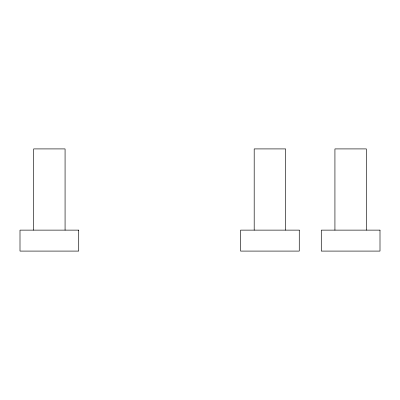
<?xml version="1.0" encoding="UTF-8"?>
<svg xmlns="http://www.w3.org/2000/svg" width="400" height="400" viewBox="0 0 400 400"><rect width="100%" height="100%" fill="white"/><g stroke="black" fill="none" stroke-linecap="round" stroke-linejoin="round"><path stroke-width="0.6" d="M366.365 230.13L366.365 148.91L334.925 148.91L334.925 230.13M285.635 230.13L285.635 148.91L254.195 148.91L254.195 230.13M65.075 230.13L65.075 148.91L33.635 148.91L33.635 230.13M78.71 230.13L20 230.13L20 251.09L78.71 251.09L78.71 230.13M299.27 230.13L240.56 230.13L240.56 251.09L299.27 251.09L299.27 230.13M380 230.13L321.29 230.13L321.29 251.09L380 251.09L380 230.13"/></g></svg>
